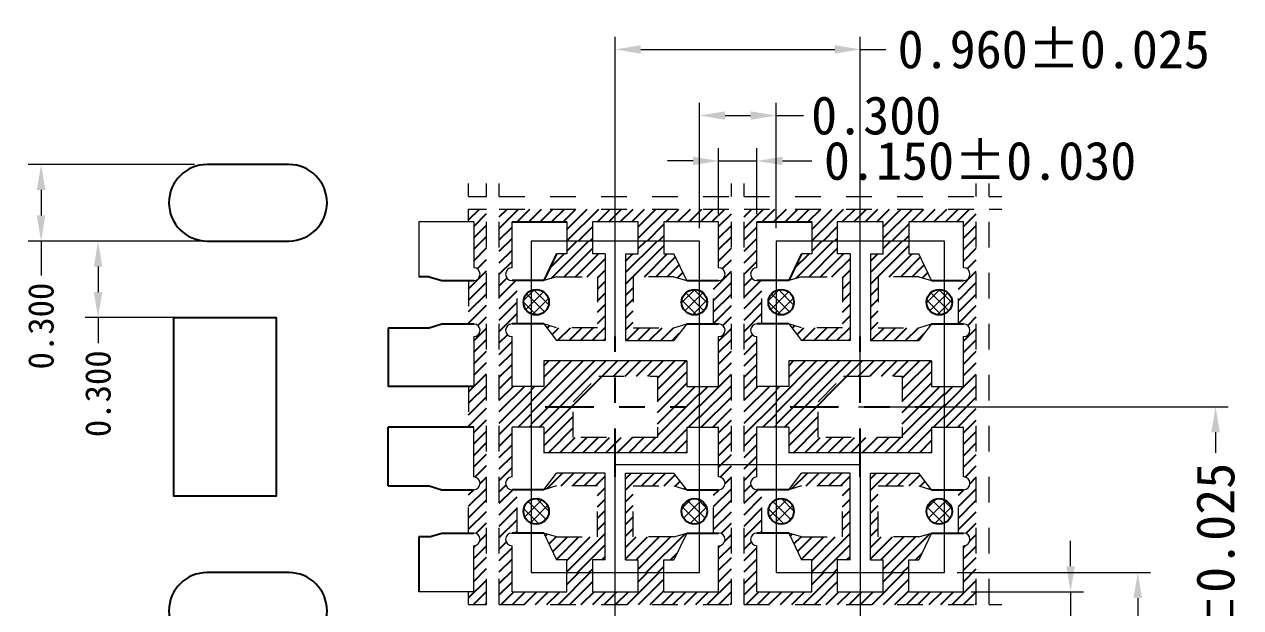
# Model space of a CAD drawing. Extents: x 869.7 to 877.2, y 81 to 91.3.
# Drawn here: x 870.678 to 875.447, y 89.063 to 91.35 of the extents above; entities that cross this region are included whole.
import ezdxf

# ---------------------------------------------------------------- set-up
doc = ezdxf.new("R2010")
doc.units = 0
doc.linetypes.add('CENTER2', pattern=[28.575, 19.05, -3.175, 3.175, -3.175])
doc.linetypes.add('HIDDEN2', pattern=[4.7625, 3.175, -1.5875])
for name, color, linetype in [('1', 7, 'Continuous'), ('BOT', 7, 'Continuous'), ('DIE', 7, 'Continuous'), ('ECTH', 4, 'Continuous'), ('outline', 190, 'Continuous'), ('PLATING', 3, 'Continuous'), ('中心线', 1, 'CENTER2'), ('图层1实体', 7, 'Continuous'), ('標注', 4, 'Continuous')]:
    doc.layers.add(name, color=color, linetype=linetype)
doc.layers.add('ETCH', color=4, linetype='Continuous', lineweight=15)
doc.layers.add('标注线', color=3, linetype='Continuous', lineweight=9)
doc.styles.add('SIMPLEX', font='SIMPLEX')
doc.styles.add('宋体', font='')
doc.styles.get('宋体').set_extended_font_data('SimSun')
doc.dimstyles.new('副本 Standard', dxfattribs={"dimtxt": 0.12, "dimasz": 0.1, "dimexe": 0.75, "dimexo": 0.75, "dimgap": 0.027, "dimtad": 0, "dimdec": 3, "dimzin": 1, "dimdsep": 46, "dimtxsty": 'SIMPLEX', "dimcen": 0.1905, "dimclrd": 1, "dimclre": 1, "dimclrt": 7, "dimadec": 0, "dimazin": 0, "dimtp": 0.03, "dimtm": 0.05, "dimtfac": 0.8, "dimtdec": 3, "dimtmove": 0, "dimatfit": 3, "dimfxl": 0.05, "dimtolj": 1, "dimtzin": 4, "dimlwd": -1, "dimlwe": -1, "dimarcsym": 2})
pattern_1 = [(135, (843.28852, 95.314823), (-0.02245064, -0.02245064), []), (225, (843.28852, 95.314823), (0.02245064, -0.02245064), [])]
pattern_2 = [(135, (844.24852, 95.314823), (-0.02245064, -0.02245064), []), (225, (844.24852, 95.314823), (0.02245064, -0.02245064), [])]

# ---------------------------------------------------------------- blocks, each defined once
blk = doc.blocks.new('*U5')
at = {"color": 7}
blk.add_lwpolyline([(-0.2, 0.35), (0.2, 0.35), (0.2, -0.35), (-0.2, -0.35)], close=True, dxfattribs=at)
blk = doc.blocks.new('*U4')
at = {"color": 0, "linetype": 'ByBlock', "lineweight": -2}
for p in [(0, 1.6), (0, 0)]:
    blk.add_blockref('*U5', p, dxfattribs=at)
blk = doc.blocks.new('*D6')
at = {"layer": 'Defpoints', "color": 0, "transparency": 16777216}
for p in [(871.3951, 90.8002), (870.744, 90.5002), (871.3225, 90.5002)]:
    blk.add_point(p, dxfattribs=at)
at = {"layer": '標注', "color": 4, "linetype": 'ByBlock', "lineweight": 5, "transparency": 16777216}
for p, q in [((871.3451, 90.8002), (870.694, 90.8002)), ((870.744, 90.7002), (870.744, 90.6002)), ((871.2725, 90.5002), (870.694, 90.5002)), ((870.744, 90.5002), (870.744, 90.3655))]:
    blk.add_line(p, q, dxfattribs=at)
at = {"layer": '標注', "color": 4, "transparency": 16777216}
for points in [[(870.7607, 90.7002), (870.7274, 90.7002), (870.744, 90.8002)], [(870.7274, 90.6002), (870.7607, 90.6002), (870.744, 90.5002)]]:
    blk.add_solid(points, dxfattribs=at)
at = {"layer": '標注', "color": 4, "lineweight": 13, "transparency": 16777216, "insert": (870.744, 90.1667), "char_height": 0.1, "attachment_point": 5, "rotation": 90, "style": '宋体'}
blk.add_mtext('\\A1;0.300', dxfattribs=at)
blk = doc.blocks.new('*D7')
at = {"layer": 'Defpoints', "color": 0, "transparency": 16777216}
for p in [(871.4651, 90.5002), (870.9675, 90.2002), (871.4651, 90.2002)]:
    blk.add_point(p, dxfattribs=at)
at = {"layer": '標注', "color": 4, "linetype": 'ByBlock', "lineweight": 5, "transparency": 16777216}
for p, q in [((871.4151, 90.5002), (870.9175, 90.5002)), ((870.9675, 90.4002), (870.9675, 90.3002)), ((871.4151, 90.2002), (870.9175, 90.2002)), ((870.9675, 90.2002), (870.9675, 90.1002))]:
    blk.add_line(p, q, dxfattribs=at)
at = {"layer": '標注', "color": 4, "transparency": 16777216}
for points in [[(870.9842, 90.4002), (870.9509, 90.4002), (870.9675, 90.5002)], [(870.9509, 90.3002), (870.9842, 90.3002), (870.9675, 90.2002)]]:
    blk.add_solid(points, dxfattribs=at)
at = {"layer": '標注', "color": 4, "lineweight": 13, "transparency": 16777216, "insert": (870.9675, 89.9014), "char_height": 0.1, "attachment_point": 5, "rotation": 90, "style": '宋体'}
blk.add_mtext('\\A1;0.300', dxfattribs=at)
blk = doc.blocks.new('*D14')
at = {"layer": 'Defpoints', "color": 0, "transparency": 16777216}
for p in [(873.9551, 91.2513), (872.9951, 90.0302), (873.9551, 89.8502)]:
    blk.add_point(p, dxfattribs=at)
at = {"layer": '標注', "color": 4, "linetype": 'ByBlock', "lineweight": 5, "transparency": 16777216}
for p, q in [((872.9951, 90.0802), (872.9951, 91.3013)), ((873.9551, 89.9002), (873.9551, 91.3013)), ((873.0951, 91.2513), (873.8551, 91.2513)), ((873.9551, 91.2513), (874.0551, 91.2513))]:
    blk.add_line(p, q, dxfattribs=at)
at = {"layer": '標注', "color": 4, "transparency": 16777216}
for points in [[(873.0951, 91.2679), (873.0951, 91.2346), (872.9951, 91.2513)], [(873.8551, 91.2346), (873.8551, 91.2679), (873.9551, 91.2513)]]:
    blk.add_solid(points, dxfattribs=at)
at = {"layer": '標注', "color": 4, "lineweight": 13, "transparency": 16777216, "insert": (874.7139, 91.2513), "char_height": 0.15, "attachment_point": 5, "style": '宋体'}
blk.add_mtext('\\A1;0.960%%P0.025', dxfattribs=at)
blk = doc.blocks.new('*D15')
at = {"layer": 'Defpoints', "color": 0, "transparency": 16777216}
for p in [(873.6251, 90.9919), (873.3251, 90.5002), (873.6251, 90.5002)]:
    blk.add_point(p, dxfattribs=at)
at = {"layer": '標注', "color": 4, "linetype": 'ByBlock', "lineweight": 5, "transparency": 16777216}
for p, q in [((873.3251, 90.5502), (873.3251, 91.0419)), ((873.6251, 90.5502), (873.6251, 91.0419)), ((873.4251, 90.9919), (873.5251, 90.9919)), ((873.6251, 90.9919), (873.7331, 90.9919))]:
    blk.add_line(p, q, dxfattribs=at)
at = {"layer": '標注', "color": 4, "transparency": 16777216}
for points in [[(873.4251, 91.0086), (873.4251, 90.9753), (873.3251, 90.9919)], [(873.5251, 90.9753), (873.5251, 91.0086), (873.6251, 90.9919)]]:
    blk.add_solid(points, dxfattribs=at)
at = {"layer": '標注', "color": 4, "lineweight": 13, "transparency": 16777216, "insert": (874.0178, 90.9919), "char_height": 0.15, "attachment_point": 5, "style": '宋体'}
blk.add_mtext('\\A1;0.300', dxfattribs=at)
blk = doc.blocks.new('*D16')
at = {"layer": 'Defpoints', "color": 0, "transparency": 16777216}
for p in [(873.5501, 90.814), (873.4001, 90.5552), (873.5501, 90.5552)]:
    blk.add_point(p, dxfattribs=at)
at = {"layer": '標注', "color": 4, "linetype": 'ByBlock', "lineweight": 5, "transparency": 16777216}
for p, q in [((873.4001, 90.6052), (873.4001, 90.864)), ((873.5501, 90.6052), (873.5501, 90.864)), ((873.3001, 90.814), (873.2001, 90.814)), ((873.4001, 90.814), (873.5501, 90.814)), ((873.6501, 90.814), (873.765, 90.814))]:
    blk.add_line(p, q, dxfattribs=at)
at = {"layer": '標注', "color": 4, "transparency": 16777216}
for points in [[(873.3001, 90.7974), (873.3001, 90.8307), (873.4001, 90.814)], [(873.6501, 90.8307), (873.6501, 90.7974), (873.5501, 90.814)]]:
    blk.add_solid(points, dxfattribs=at)
at = {"layer": '標注', "color": 4, "lineweight": 13, "transparency": 16777216, "insert": (874.4251, 90.814), "char_height": 0.15, "attachment_point": 5, "style": '宋体'}
blk.add_mtext('\\A1;0.150%%p0.030', dxfattribs=at)
blk = doc.blocks.new('*D17')
at = {"layer": 'Defpoints', "color": 0, "transparency": 16777216}
for p in [(873.8982, 89.8502), (873.9551, 88.2502), (875.3481, 88.2502)]:
    blk.add_point(p, dxfattribs=at)
at = {"layer": '標注', "color": 4, "linetype": 'ByBlock', "lineweight": 5, "transparency": 16777216}
for p, q in [((873.9482, 89.8502), (875.3981, 89.8502)), ((875.3481, 89.7502), (875.3481, 89.6703)), ((875.3481, 88.3502), (875.3481, 88.3668)), ((874.0051, 88.2502), (875.3981, 88.2502))]:
    blk.add_line(p, q, dxfattribs=at)
at = {"layer": '標注', "color": 4, "transparency": 16777216}
for points in [[(875.3648, 89.7502), (875.3314, 89.7502), (875.3481, 89.8502)], [(875.3314, 88.3502), (875.3648, 88.3502), (875.3481, 88.2502)]]:
    blk.add_solid(points, dxfattribs=at)
at = {"layer": '標注', "color": 4, "lineweight": 13, "transparency": 16777216, "insert": (875.3481, 89.0185), "char_height": 0.15, "attachment_point": 5, "rotation": 90, "style": '宋体'}
blk.add_mtext('\\A1;1.600%%P0.025', dxfattribs=at)
blk = doc.blocks.new('*D18')
at = {"layer": 'Defpoints', "color": 0, "transparency": 16777216}
for p in [(874.2851, 89.2002), (874.2851, 88.9002), (875.0432, 88.9002)]:
    blk.add_point(p, dxfattribs=at)
at = {"layer": '標注', "color": 4, "linetype": 'ByBlock', "lineweight": 5, "transparency": 16777216}
for p, q in [((874.3351, 89.2002), (875.0932, 89.2002)), ((875.0432, 89.1002), (875.0432, 89.0002)), ((874.3351, 88.9002), (875.0932, 88.9002)), ((875.0432, 88.9002), (875.0432, 88.8002))]:
    blk.add_line(p, q, dxfattribs=at)
at = {"layer": '標注', "color": 4, "transparency": 16777216}
for points in [[(875.0598, 89.1002), (875.0265, 89.1002), (875.0432, 89.2002)], [(875.0265, 89.0002), (875.0598, 89.0002), (875.0432, 88.9002)]]:
    blk.add_solid(points, dxfattribs=at)
at = {"layer": '標注', "color": 4, "lineweight": 13, "transparency": 16777216, "insert": (875.0432, 88.5155), "char_height": 0.15, "attachment_point": 5, "rotation": 90, "style": '宋体'}
blk.add_mtext('\\A1;0.300', dxfattribs=at)
blk = doc.blocks.new('*D19')
at = {"layer": 'Defpoints', "color": 0, "transparency": 16777216}
for p in [(874.3401, 89.1252), (874.3401, 88.9752), (874.7798, 88.9752)]:
    blk.add_point(p, dxfattribs=at)
at = {"layer": '標注', "color": 4, "linetype": 'ByBlock', "lineweight": 5, "transparency": 16777216}
for p, q in [((874.7798, 89.2252), (874.7798, 89.3252)), ((874.3901, 89.1252), (874.8298, 89.1252)), ((874.7798, 89.1252), (874.7798, 88.9752)), ((874.3901, 88.9752), (874.8298, 88.9752)), ((874.7798, 88.8752), (874.7798, 88.6972))]:
    blk.add_line(p, q, dxfattribs=at)
at = {"layer": '標注', "color": 4, "transparency": 16777216}
for points in [[(874.7631, 89.2252), (874.7964, 89.2252), (874.7798, 89.1252)], [(874.7964, 88.8752), (874.7631, 88.8752), (874.7798, 88.9752)]]:
    blk.add_solid(points, dxfattribs=at)
at = {"layer": '標注', "color": 4, "lineweight": 13, "transparency": 16777216, "insert": (874.7798, 88.0371), "char_height": 0.15, "attachment_point": 5, "rotation": 90, "style": '宋体'}
blk.add_mtext('\\A1;0.150%%p0.030', dxfattribs=at)
blk = doc.blocks.new('*U28')
at = {"color": 1, "ltscale": 10}
for p, q in [((0.16, 0.15), (-0.16, 0.15)), ((-0.16, -0.15), (0.16, -0.15))]:
    blk.add_line(p, q, dxfattribs=at)
at = {"layer": '1', "color": 1, "ltscale": 10}
for centre, start, end in [((-0.16, 0), 90, 270), ((0.16, 0), 270, 90)]:
    blk.add_arc(centre, 0.15, start, end, dxfattribs=at)
blk = doc.blocks.new('*U27')
at = {"layer": 'PLATING', "color": 0, "linetype": 'ByBlock', "lineweight": -2, "transparency": 16777216}
for p in [(0, 3.2), (0, 1.6), (0, 0)]:
    blk.add_blockref('*U28', p, dxfattribs=at)

msp = doc.modelspace()

# ---------------------------------------------------------------- hatches: boundary and pattern name
at = {"layer": 'ECTH'}
h = msp.add_hatch(dxfattribs=at)
h.set_pattern_fill('ANSI31', color=4, scale=0.01)
h.set_pattern_definition([(45, (0, 1.6), (-0.0224506403, 0.0224506403), [])])
h.paths.add_polyline_path([(872.4201, 89.1252), (872.4401, 89.1252), (872.4401, 89.3052, 1), (872.4401, 89.3552), (872.4201, 89.3552), (872.4201, 89.5252), (872.4401, 89.5252, 1), (872.4401, 89.5752), (872.4401, 89.7702), (872.4201, 89.7702), (872.4201, 89.9302), (872.4401, 89.9302), (872.4401, 90.1252, 1), (872.4401, 90.1752), (872.4201, 90.1752), (872.4201, 90.3452), (872.4401, 90.3452, 1), (872.4401, 90.3952), (872.4401, 90.5752), (872.4201, 90.5752), (872.4201, 90.6252), (872.4901, 90.6252), (872.4901, 89.0752), (872.4201, 89.0752)])
h = msp.add_hatch(dxfattribs=at)
h.set_pattern_fill('ANSI31', color=4, scale=0.01)
h.set_pattern_definition([(45, (-1.27617, -5.26219), (-0.0224506403, 0.0224506403), [])])
h.paths.add_polyline_path([(872.5401, 89.0752), (872.5401, 90.6252), (873.4501, 90.6252), (873.4501, 89.0752)])
h.paths.add_polyline_path([(872.5901, 90.1252), (872.5901, 89.9302), (872.6651, 89.9302), (872.6651, 89.7702), (872.5901, 89.7702), (872.5901, 89.5752, 1), (872.5901, 89.5252), (872.6101, 89.5252), (872.6101, 89.3552), (872.5901, 89.3552, 1), (872.5901, 89.3052), (872.5901, 89.1252), (872.8051, 89.1252), (872.8051, 89.2002), (872.9051, 89.2002), (872.9051, 89.1252), (873.0851, 89.1252), (873.0851, 89.2002), (873.1851, 89.2002), (873.1851, 89.1252), (873.4001, 89.1252), (873.4001, 89.3052, 1), (873.4001, 89.3552), (873.3801, 89.3552), (873.3801, 89.5252), (873.4001, 89.5252, 1), (873.4001, 89.5752), (873.4001, 89.7702), (873.3251, 89.7702), (873.3251, 89.9302), (873.4001, 89.9302), (873.4001, 90.1252, 1), (873.4001, 90.1752), (873.3801, 90.1752), (873.3801, 90.3452), (873.4001, 90.3452, 1), (873.4001, 90.3952), (873.4001, 90.5752), (873.1851, 90.5752), (873.1851, 90.5002), (873.0851, 90.5002), (873.0851, 90.5752), (872.9051, 90.5752), (872.9051, 90.5002), (872.8051, 90.5002), (872.8051, 90.5752), (872.5901, 90.5752), (872.5901, 90.3952, 1), (872.5901, 90.3452), (872.6101, 90.3452), (872.6101, 90.1752), (872.5901, 90.1752, 1)], flags=16)
h.paths.add_polyline_path([(872.7351, 90.2602, 1), (872.6351, 90.2602, 1)], flags=0)
h.paths.add_polyline_path([(872.7351, 89.4402, 1), (872.6351, 89.4402, 1)], flags=0)
h.paths.add_polyline_path([(873.3551, 90.2602, 1), (873.2551, 90.2602, 1)], flags=0)
h.paths.add_polyline_path([(873.3551, 89.4402, 1), (873.2551, 89.4402, 1)], flags=0)
h = msp.add_hatch(dxfattribs=at)
h.set_pattern_fill('ANSI31', color=4, scale=0.01)
h.set_pattern_definition([(45, (-0.31617, -5.26219), (-0.0224506403, 0.0224506403), [])])
h.paths.add_polyline_path([(873.5001, 89.0752), (873.5001, 90.6252), (874.4101, 90.6252), (874.4101, 89.0752)])
h.paths.add_polyline_path([(873.5501, 90.1252), (873.5501, 89.9302), (873.6251, 89.9302), (873.6251, 89.7702), (873.5501, 89.7702), (873.5501, 89.5752, 1), (873.5501, 89.5252), (873.5701, 89.5252), (873.5701, 89.3552), (873.5501, 89.3552, 1), (873.5501, 89.3052), (873.5501, 89.1252), (873.7651, 89.1252), (873.7651, 89.2002), (873.8651, 89.2002), (873.8651, 89.1252), (874.0451, 89.1252), (874.0451, 89.2002), (874.1451, 89.2002), (874.1451, 89.1252), (874.3601, 89.1252), (874.3601, 89.3052, 1), (874.3601, 89.3552), (874.3401, 89.3552), (874.3401, 89.5252), (874.3601, 89.5252, 1), (874.3601, 89.5752), (874.3601, 89.7702), (874.2851, 89.7702), (874.2851, 89.9302), (874.3601, 89.9302), (874.3601, 90.1252, 1), (874.3601, 90.1752), (874.3401, 90.1752), (874.3401, 90.3452), (874.3601, 90.3452, 1), (874.3601, 90.3952), (874.3601, 90.5752), (874.1451, 90.5752), (874.1451, 90.5002), (874.0451, 90.5002), (874.0451, 90.5752), (873.8651, 90.5752), (873.8651, 90.5002), (873.7651, 90.5002), (873.7651, 90.5752), (873.5501, 90.5752), (873.5501, 90.3952, 1), (873.5501, 90.3452), (873.5701, 90.3452), (873.5701, 90.1752), (873.5501, 90.1752, 1)], flags=16)
h.paths.add_polyline_path([(873.6951, 90.2602, 1), (873.5951, 90.2602, 1)], flags=0)
h.paths.add_polyline_path([(873.6951, 89.4402, 1), (873.5951, 89.4402, 1)], flags=0)
h.paths.add_polyline_path([(874.3151, 90.2602, 1), (874.2151, 90.2602, 1)], flags=0)
h.paths.add_polyline_path([(874.3151, 89.4402, 1), (874.2151, 89.4402, 1)], flags=0)
h = msp.add_hatch(dxfattribs=at)
h.set_pattern_fill('ANSI31', color=4, scale=0.01)
h.set_pattern_definition([(45, (-12.337828, -5.677096), (-0.0224506403, 0.0224506403), [])])
h.paths.add_polyline_path([(872.6651, 89.7702), (872.7151, 89.7702), (872.7151, 89.6702), (873.2751, 89.6702), (873.2751, 89.7702), (873.3251, 89.7702), (873.3251, 89.9302), (873.2751, 89.9302), (873.2751, 90.0302), (872.7151, 90.0302), (872.7151, 89.9302), (872.6651, 89.9302)])
h.paths.add_polyline_path([(872.8301, 89.7302), (872.8301, 89.8202), (872.9801, 89.9702), (873.1601, 89.9702), (873.1601, 89.7302)], flags=16)
h.paths.add_polyline_path([(872.9051, 89.2002), (872.9051, 89.2502), (872.9551, 89.2504), (872.9551, 89.5902), (872.7651, 89.5902), (872.7151, 89.5252), (872.7651, 89.5402), (872.9251, 89.5402), (872.9251, 89.3402), (872.7651, 89.3402), (872.7151, 89.3552), (872.7651, 89.2502), (872.8051, 89.2502), (872.8051, 89.2002)])
h.paths.add_polyline_path([(873.1851, 89.2002), (873.1851, 89.2502), (873.2251, 89.2504), (873.2751, 89.3552), (873.2251, 89.3402), (873.0651, 89.3402), (873.0651, 89.5402), (873.2251, 89.5402), (873.2751, 89.5252), (873.2251, 89.5902), (873.0351, 89.5902), (873.0351, 89.2502), (873.0851, 89.2502), (873.0851, 89.2002)])
h.paths.add_polyline_path([(872.7651, 90.3602), (872.9251, 90.3602), (872.9251, 90.1602), (872.7651, 90.1602), (872.7151, 90.1752), (872.7651, 90.1102), (872.9551, 90.1102), (872.9551, 90.4502), (872.9051, 90.4502), (872.9051, 90.5002), (872.8051, 90.5002), (872.8051, 90.4502), (872.7651, 90.4502), (872.7151, 90.3452)])
h.paths.add_polyline_path([(873.0851, 90.4502), (873.0351, 90.45), (873.0351, 90.1102), (873.2251, 90.1102), (873.2751, 90.1752), (873.2251, 90.1602), (873.0651, 90.1602), (873.0651, 90.3602), (873.2251, 90.3602), (873.2751, 90.3452), (873.2251, 90.4502), (873.1851, 90.4502), (873.1851, 90.5002), (873.0851, 90.5002)])
h = msp.add_hatch(dxfattribs=at)
h.set_pattern_fill('ANSI31', color=4, scale=0.01)
h.set_pattern_definition([(45, (-11.377828, -5.677096), (-0.0224506403, 0.0224506403), [])])
h.paths.add_polyline_path([(873.6251, 89.7702), (873.6751, 89.7702), (873.6751, 89.6702), (874.2351, 89.6702), (874.2351, 89.7702), (874.2851, 89.7702), (874.2851, 89.9302), (874.2351, 89.9302), (874.2351, 90.0302), (873.6751, 90.0302), (873.6751, 89.9302), (873.6251, 89.9302)])
h.paths.add_polyline_path([(873.7901, 89.7302), (873.7901, 89.8202), (873.9401, 89.9702), (874.1201, 89.9702), (874.1201, 89.7302)], flags=16)
h.paths.add_polyline_path([(873.8651, 89.2002), (873.8651, 89.2502), (873.9151, 89.2504), (873.9151, 89.5902), (873.7251, 89.5902), (873.6751, 89.5252), (873.7251, 89.5402), (873.8851, 89.5402), (873.8851, 89.3402), (873.7251, 89.3402), (873.6751, 89.3552), (873.7251, 89.2502), (873.7651, 89.2502), (873.7651, 89.2002)])
h.paths.add_polyline_path([(874.1451, 89.2002), (874.1451, 89.2502), (874.1851, 89.2504), (874.2351, 89.3552), (874.1851, 89.3402), (874.0251, 89.3402), (874.0251, 89.5402), (874.1851, 89.5402), (874.2351, 89.5252), (874.1851, 89.5902), (873.9951, 89.5902), (873.9951, 89.2502), (874.0451, 89.2502), (874.0451, 89.2002)])
h.paths.add_polyline_path([(873.7251, 90.3602), (873.8851, 90.3602), (873.8851, 90.1602), (873.7251, 90.1602), (873.6751, 90.1752), (873.7251, 90.1102), (873.9151, 90.1102), (873.9151, 90.4502), (873.8651, 90.4502), (873.8651, 90.5002), (873.7651, 90.5002), (873.7651, 90.4502), (873.7251, 90.4502), (873.6751, 90.3452)])
h.paths.add_polyline_path([(874.0451, 90.4502), (873.9951, 90.45), (873.9951, 90.1102), (874.1851, 90.1102), (874.2351, 90.1752), (874.1851, 90.1602), (874.0251, 90.1602), (874.0251, 90.3602), (874.1851, 90.3602), (874.2351, 90.3452), (874.1851, 90.4502), (874.1451, 90.4502), (874.1451, 90.5002), (874.0451, 90.5002)])
at = {"layer": 'ETCH', "lineweight": 15}
h = msp.add_hatch(dxfattribs=at)
h.set_pattern_fill('ANSI37', color=6, scale=0.01, angle=90)
h.set_pattern_definition(pattern_1)
h.paths.add_polyline_path([(872.7351, 90.2602, 1), (872.6351, 90.2602, 1)])
h = msp.add_hatch(dxfattribs=at)
h.set_pattern_fill('ANSI37', color=6, scale=0.01, angle=90)
h.set_pattern_definition(pattern_1)
h.paths.add_polyline_path([(873.2551, 90.2602, -1), (873.3551, 90.2602, -1)])
h = msp.add_hatch(dxfattribs=at)
h.set_pattern_fill('ANSI37', color=6, scale=0.01, angle=90)
h.set_pattern_definition(pattern_2)
h.paths.add_polyline_path([(873.6951, 90.2602, 1), (873.5951, 90.2602, 1)])
h = msp.add_hatch(dxfattribs=at)
h.set_pattern_fill('ANSI37', color=6, scale=0.01, angle=90)
h.set_pattern_definition(pattern_2)
h.paths.add_polyline_path([(874.2151, 90.2602, -1), (874.3151, 90.2602, -1)])
h = msp.add_hatch(dxfattribs=at)
h.set_pattern_fill('ANSI37', color=6, scale=0.01, angle=270)
h.set_pattern_definition(pattern_1)
h.paths.add_polyline_path([(872.7351, 89.4402, -1), (872.6351, 89.4402, -1)])
h = msp.add_hatch(dxfattribs=at)
h.set_pattern_fill('ANSI37', color=6, scale=0.01, angle=270)
h.set_pattern_definition(pattern_1)
h.paths.add_polyline_path([(873.2551, 89.4402, 1), (873.3551, 89.4402, 1)])
h = msp.add_hatch(dxfattribs=at)
h.set_pattern_fill('ANSI37', color=6, scale=0.01, angle=270)
h.set_pattern_definition(pattern_2)
h.paths.add_polyline_path([(873.6951, 89.4402, -1), (873.5951, 89.4402, -1)])
h = msp.add_hatch(dxfattribs=at)
h.set_pattern_fill('ANSI37', color=6, scale=0.01, angle=270)
h.set_pattern_definition(pattern_2)
h.paths.add_polyline_path([(874.2151, 89.4402, 1), (874.3151, 89.4402, 1)])

# ---------------------------------------------------------------- linework, layer by layer
at = {"color": 7}
for p, q in [((872.5901, 90.5752), (872.8051, 90.5752)), ((873.5501, 90.5752), (873.7651, 90.5752)), ((872.2651, 90.3602), (872.2251, 90.3602)), ((872.2651, 90.3602), (872.3151, 90.3452)), ((872.2651, 90.1602), (872.3151, 90.1752)), ((872.1051, 90.1602), (872.2651, 90.1602)), ((872.1051, 90.1602), (872.1051, 89.9302)), ((872.4401, 89.9302), (872.1051, 89.9302)), ((872.1051, 89.5402), (872.1051, 89.7702)), ((872.4401, 89.7702), (872.1051, 89.7702)), ((872.1051, 89.5402), (872.2651, 89.5402)), ((872.2651, 89.5402), (872.3151, 89.5252)), ((872.2651, 89.3402), (872.3151, 89.3552)), ((872.2651, 89.3402), (872.2251, 89.3402)), ((872.2251, 89.3402), (872.2251, 89.1252))]:
    msp.add_line(p, q, dxfattribs=at)
at = {"layer": 'BOT', "color": 4, "linetype": 'HIDDEN2', "lineweight": 15, "ltscale": 0.01}
for p, q in [((872.7651, 90.3602), (872.7151, 90.3452)), ((872.7651, 90.3602), (872.9251, 90.3602)), ((872.9251, 90.3602), (872.9251, 90.1602)), ((873.2251, 90.3602), (873.0651, 90.3602)), ((873.0651, 90.3602), (873.0651, 90.1602)), ((873.2251, 90.3602), (873.2751, 90.3452)), ((873.7251, 90.3602), (873.6751, 90.3452)), ((873.7251, 90.3602), (873.8851, 90.3602)), ((873.8851, 90.3602), (873.8851, 90.1602)), ((874.1851, 90.3602), (874.0251, 90.3602)), ((874.0251, 90.3602), (874.0251, 90.1602)), ((874.1851, 90.3602), (874.2351, 90.3452)), ((872.7651, 90.1602), (872.7151, 90.1752)), ((873.2251, 90.1602), (873.2751, 90.1752)), ((873.7251, 90.1602), (873.6751, 90.1752)), ((874.1851, 90.1602), (874.2351, 90.1752)), ((872.9251, 90.1602), (872.7651, 90.1602)), ((873.0651, 90.1602), (873.2251, 90.1602)), ((873.8851, 90.1602), (873.7251, 90.1602)), ((874.0251, 90.1602), (874.1851, 90.1602)), ((872.7651, 89.5402), (872.7151, 89.5252)), ((872.9251, 89.5402), (872.7651, 89.5402)), ((872.9251, 89.3402), (872.9251, 89.5402)), ((873.0651, 89.3402), (873.0651, 89.5402)), ((873.0651, 89.5402), (873.2251, 89.5402)), ((873.2251, 89.5402), (873.2751, 89.5252)), ((873.7251, 89.5402), (873.6751, 89.5252)), ((873.8851, 89.5402), (873.7251, 89.5402)), ((873.8851, 89.3402), (873.8851, 89.5402)), ((874.0251, 89.3402), (874.0251, 89.5402)), ((874.0251, 89.5402), (874.1851, 89.5402)), ((874.1851, 89.5402), (874.2351, 89.5252)), ((872.7651, 89.3402), (872.7151, 89.3552)), ((873.2251, 89.3402), (873.2751, 89.3552)), ((873.7251, 89.3402), (873.6751, 89.3552)), ((874.1851, 89.3402), (874.2351, 89.3552)), ((872.7651, 89.3402), (872.9251, 89.3402)), ((873.2251, 89.3402), (873.0651, 89.3402)), ((873.7251, 89.3402), (873.8851, 89.3402)), ((874.1851, 89.3402), (874.0251, 89.3402))]:
    msp.add_line(p, q, dxfattribs=at)
for points in [[(872.9301, 89.9702), (873.1601, 89.9702), (873.1601, 89.7302), (872.8301, 89.7302), (872.8301, 89.8702)], [(873.8901, 89.9702), (874.1201, 89.9702), (874.1201, 89.7302), (873.7901, 89.7302), (873.7901, 89.8702)]]:
    msp.add_lwpolyline(points, close=True, dxfattribs=at)
at = {"layer": 'DIE', "lineweight": 15}
for p, q in [((872.4401, 90.5752), (872.2251, 90.5752)), ((872.2251, 90.5752), (872.2251, 90.3602)), ((872.4401, 90.5752), (872.4401, 90.3952)), ((872.5901, 90.3952), (872.5901, 90.5752)), ((872.8051, 90.5752), (872.8051, 90.45)), ((873.4001, 90.5752), (873.1851, 90.5752)), ((873.1851, 90.5752), (873.1851, 90.45)), ((873.4001, 90.3952), (873.4001, 90.5752)), ((873.5501, 90.3952), (873.5501, 90.5752)), ((873.7651, 90.5752), (873.7651, 90.45)), ((874.3601, 90.5752), (874.1451, 90.5752)), ((874.1451, 90.5752), (874.1451, 90.45)), ((874.3601, 90.3952), (874.3601, 90.5752)), ((872.8051, 90.4502), (872.7651, 90.4502)), ((872.9551, 90.4502), (872.9051, 90.4502)), ((872.9551, 90.45), (872.9551, 90.1102)), ((873.0351, 90.4502), (873.0851, 90.4502)), ((873.0351, 90.45), (873.0351, 90.1102)), ((873.1851, 90.4502), (873.2251, 90.4502)), ((873.2751, 90.3452), (873.2251, 90.45)), ((873.7651, 90.4502), (873.7251, 90.4502)), ((873.9151, 90.4502), (873.8651, 90.4502)), ((873.9151, 90.45), (873.9151, 90.1102)), ((873.9951, 90.4502), (874.0451, 90.4502)), ((873.9951, 90.45), (873.9951, 90.1102)), ((874.1451, 90.4502), (874.1851, 90.4502)), ((874.2351, 90.3452), (874.1851, 90.45)), ((872.3151, 90.3452), (872.4201, 90.3452)), ((872.7151, 90.3452), (872.6101, 90.3452)), ((873.6751, 90.3452), (873.5701, 90.3452)), ((872.3151, 90.1752), (872.4201, 90.1752)), ((872.7151, 90.1752), (872.6101, 90.1752)), ((872.7151, 90.1752), (872.7651, 90.1102)), ((873.2751, 90.1752), (873.2251, 90.1102)), ((873.2751, 90.1752), (873.4001, 90.1752)), ((873.6751, 90.1752), (873.5701, 90.1752)), ((873.6751, 90.1752), (873.7251, 90.1102)), ((874.2351, 90.1752), (874.1851, 90.1102)), ((874.2351, 90.1752), (874.3601, 90.1752)), ((872.4401, 90.1252), (872.4401, 89.9302)), ((872.5901, 89.9302), (872.5901, 90.1252)), ((873.4001, 89.9302), (873.4001, 90.1252)), ((873.5501, 89.9302), (873.5501, 90.1252)), ((874.3601, 89.9302), (874.3601, 90.1252)), ((872.9551, 90.1102), (872.7651, 90.1102)), ((873.0351, 90.1102), (873.2251, 90.1102)), ((873.9151, 90.1102), (873.7251, 90.1102)), ((873.9951, 90.1102), (874.1851, 90.1102)), ((873.2751, 90.0302), (872.7151, 90.0302)), ((872.7151, 90.0302), (872.7151, 89.9302)), ((873.2751, 90.0302), (873.2751, 89.9302)), ((874.2351, 90.0302), (873.6751, 90.0302)), ((873.6751, 90.0302), (873.6751, 89.9302)), ((874.2351, 90.0302), (874.2351, 89.9302)), ((872.7151, 89.9302), (872.5901, 89.9302)), ((873.2751, 89.9302), (873.4001, 89.9302)), ((873.6751, 89.9302), (873.5501, 89.9302)), ((874.2351, 89.9302), (874.3601, 89.9302)), ((872.4401, 89.5752), (872.4401, 89.7702)), ((872.7151, 89.7702), (872.5901, 89.7702)), ((872.5901, 89.5752), (872.5901, 89.7702)), ((872.7151, 89.7702), (872.7151, 89.6702)), ((873.2751, 89.7702), (873.2751, 89.6702)), ((873.2751, 89.7702), (873.4001, 89.7702)), ((873.4001, 89.5752), (873.4001, 89.7702)), ((873.6751, 89.7702), (873.5501, 89.7702)), ((873.5501, 89.5752), (873.5501, 89.7702)), ((873.6751, 89.7702), (873.6751, 89.6702)), ((874.2351, 89.7702), (874.2351, 89.6702)), ((874.2351, 89.7702), (874.3601, 89.7702)), ((874.3601, 89.5752), (874.3601, 89.7702)), ((873.2751, 89.6702), (872.7151, 89.6702)), ((874.2351, 89.6702), (873.6751, 89.6702)), ((872.7151, 89.5252), (872.7651, 89.5902)), ((872.9551, 89.5902), (872.7651, 89.5902)), ((872.9551, 89.2504), (872.9551, 89.5902)), ((873.0351, 89.2504), (873.0351, 89.5902)), ((873.0351, 89.5902), (873.2251, 89.5902)), ((873.2751, 89.5252), (873.2251, 89.5902)), ((873.6751, 89.5252), (873.7251, 89.5902)), ((873.9151, 89.5902), (873.7251, 89.5902)), ((873.9151, 89.2504), (873.9151, 89.5902)), ((873.9951, 89.2504), (873.9951, 89.5902)), ((873.9951, 89.5902), (874.1851, 89.5902)), ((874.2351, 89.5252), (874.1851, 89.5902)), ((872.3151, 89.5252), (872.4201, 89.5252)), ((872.7151, 89.5252), (872.6101, 89.5252)), ((873.6751, 89.5252), (873.5701, 89.5252)), ((872.3151, 89.3552), (872.4201, 89.3552)), ((872.7151, 89.3552), (872.6101, 89.3552)), ((872.7151, 89.3552), (872.7651, 89.2504)), ((873.2751, 89.3552), (873.2251, 89.2504)), ((873.2751, 89.3552), (873.4001, 89.3552)), ((873.6751, 89.3552), (873.5701, 89.3552)), ((873.6751, 89.3552), (873.7251, 89.2504)), ((874.2351, 89.3552), (874.1851, 89.2504)), ((874.2351, 89.3552), (874.3601, 89.3552)), ((872.4401, 89.1252), (872.4401, 89.3052)), ((872.5901, 89.1252), (872.5901, 89.3052)), ((873.4001, 89.1252), (873.4001, 89.3052)), ((873.5501, 89.1252), (873.5501, 89.3052)), ((874.3601, 89.1252), (874.3601, 89.3052)), ((872.8051, 89.2502), (872.7651, 89.2502)), ((872.8051, 89.1252), (872.8051, 89.2504)), ((872.9551, 89.2502), (872.9051, 89.2502)), ((873.0351, 89.2502), (873.0851, 89.2502)), ((873.1851, 89.1252), (873.1851, 89.2504)), ((873.1851, 89.2502), (873.2251, 89.2502)), ((873.7651, 89.2502), (873.7251, 89.2502)), ((873.7651, 89.1252), (873.7651, 89.2504)), ((873.9151, 89.2502), (873.8651, 89.2502)), ((873.9951, 89.2502), (874.0451, 89.2502)), ((874.1451, 89.1252), (874.1451, 89.2504)), ((874.1451, 89.2502), (874.1851, 89.2502)), ((872.4401, 89.1252), (872.2251, 89.1252)), ((872.5901, 89.1252), (872.8051, 89.1252)), ((873.1851, 89.1252), (873.4001, 89.1252)), ((873.5501, 89.1252), (873.7651, 89.1252)), ((874.1451, 89.1252), (874.3601, 89.1252))]:
    msp.add_line(p, q, dxfattribs=at)
at = {"layer": 'DIE'}
for p, q in [((872.7651, 90.4502), (872.7151, 90.3452)), ((873.7251, 90.4502), (873.6751, 90.3452)), ((872.3151, 90.3452), (872.4401, 90.3452)), ((872.7151, 90.3452), (872.5901, 90.3452)), ((873.2751, 90.3452), (873.4001, 90.3452)), ((873.6751, 90.3452), (873.5501, 90.3452)), ((874.2351, 90.3452), (874.3601, 90.3452)), ((872.3151, 90.1752), (872.4401, 90.1752)), ((872.7151, 90.1752), (872.5901, 90.1752)), ((873.2751, 90.1752), (873.4001, 90.1752)), ((873.6751, 90.1752), (873.5501, 90.1752)), ((874.2351, 90.1752), (874.3601, 90.1752)), ((872.3151, 89.5252), (872.4401, 89.5252)), ((872.7151, 89.5252), (872.5901, 89.5252)), ((873.2751, 89.5252), (873.4001, 89.5252)), ((873.6751, 89.5252), (873.5501, 89.5252)), ((874.2351, 89.5252), (874.3601, 89.5252)), ((872.3151, 89.3552), (872.4401, 89.3552)), ((872.7151, 89.3552), (872.5901, 89.3552)), ((873.2751, 89.3552), (873.4001, 89.3552)), ((873.6751, 89.3552), (873.5501, 89.3552)), ((874.2351, 89.3552), (874.3601, 89.3552))]:
    msp.add_line(p, q, dxfattribs=at)
at = {"layer": 'DIE', "lineweight": 15}
for points in [[(873.0851, 90.45), (873.0851, 90.5752), (872.9051, 90.5752), (872.9051, 90.45)], [(874.0451, 90.45), (874.0451, 90.5752), (873.8651, 90.5752), (873.8651, 90.45)], [(872.9051, 89.2504), (872.9051, 89.1252), (873.0851, 89.1252), (873.0851, 89.2504)], [(873.8651, 89.2504), (873.8651, 89.1252), (874.0451, 89.1252), (874.0451, 89.2504)]]:
    msp.add_lwpolyline(points, dxfattribs=at)
at = {"layer": 'DIE'}
for centre in [(872.6851, 90.2602), (873.3051, 90.2602), (873.6451, 90.2602), (874.2651, 90.2602), (872.6851, 89.4402), (873.3051, 89.4402), (873.6451, 89.4402), (874.2651, 89.4402)]:
    msp.add_circle(centre, 0.05, dxfattribs=at)
at = {"layer": 'DIE', "lineweight": 15}
for centre, start, end in [((872.4401, 90.3702), 270, 90), ((872.5901, 90.3702), 90, 270), ((873.4001, 90.3702), 270, 90), ((873.5501, 90.3702), 90, 270), ((874.3601, 90.3702), 270, 90), ((872.4401, 90.1502), 270, 90), ((872.5901, 90.1502), 90, 270), ((873.4001, 90.1502), 270, 90), ((873.5501, 90.1502), 90, 270), ((874.3601, 90.1502), 270, 90), ((872.4401, 89.5502), 270, 90), ((872.5901, 89.5502), 90, 270), ((873.4001, 89.5502), 270, 90), ((873.5501, 89.5502), 90, 270), ((874.3601, 89.5502), 270, 90), ((872.4401, 89.3302), 270, 90), ((872.5901, 89.3302), 90, 270), ((873.4001, 89.3302), 270, 90), ((873.5501, 89.3302), 90, 270), ((874.3601, 89.3302), 270, 90)]:
    msp.add_arc(centre, 0.025, start, end, dxfattribs=at)
at = {"layer": 'outline', "color": 6, "lineweight": 15}
for points in [[(872.6651, 89.2002), (873.3251, 89.2002), (873.3251, 90.5002), (872.6651, 90.5002)], [(873.6251, 89.2002), (874.2851, 89.2002), (874.2851, 90.5002), (873.6251, 90.5002)]]:
    msp.add_lwpolyline(points, close=True, dxfattribs=at)
at = {"layer": '中心线', "linetype": 'CENTER2', "ltscale": 0.01}
for p, q in [((872.9951, 89.5752), (872.9951, 90.1252)), ((873.9551, 89.5752), (873.9551, 90.1252)), ((872.7201, 89.8502), (873.2701, 89.8502)), ((873.6801, 89.8502), (874.2301, 89.8502))]:
    msp.add_line(p, q, dxfattribs=at)
at = {"layer": '图层1实体', "color": 4, "linetype": 'HIDDEN2', "lineweight": 15, "ltscale": 0.01}
for p, q in [((872.4201, 90.6752), (872.4201, 90.7253)), ((872.4901, 90.6752), (872.4901, 90.7252)), ((872.5401, 90.6752), (872.5401, 90.7252)), ((873.4501, 90.6752), (873.4501, 90.7252)), ((873.5001, 90.6752), (873.5001, 90.7252)), ((874.4101, 90.6752), (874.4101, 90.7252)), ((874.4601, 90.6752), (874.4601, 90.7252)), ((872.4201, 90.6752), (872.4901, 90.6752)), ((872.5401, 90.6752), (873.4501, 90.6752)), ((873.5001, 90.6752), (874.4101, 90.6752)), ((874.4601, 90.6752), (874.5101, 90.6752)), ((872.4201, 90.6252), (872.4901, 90.6252)), ((872.4201, 90.5752), (872.4201, 90.6252)), ((872.4901, 89.0752), (872.4901, 90.6252)), ((872.5401, 89.0752), (872.5401, 90.6252)), ((872.5401, 90.6252), (873.4501, 90.6252)), ((873.4501, 89.0752), (873.4501, 90.6252)), ((873.5001, 89.0752), (873.5001, 90.6252)), ((873.5001, 90.6252), (874.4101, 90.6252)), ((874.4101, 89.0752), (874.4101, 90.6252)), ((874.4601, 89.0752), (874.4601, 90.6252)), ((874.4601, 90.6252), (874.5101, 90.6252)), ((872.4201, 90.3452), (872.4201, 90.1752)), ((872.6101, 90.1752), (872.6101, 90.3452)), ((873.3801, 90.1752), (873.3801, 90.3452)), ((873.5701, 90.1752), (873.5701, 90.3452)), ((874.3401, 90.1752), (874.3401, 90.3452)), ((872.4201, 89.9302), (872.4201, 89.7702)), ((872.4201, 89.3552), (872.4201, 89.5252)), ((872.6101, 89.3552), (872.6101, 89.5252)), ((873.3801, 89.3552), (873.3801, 89.5252)), ((873.5701, 89.3552), (873.5701, 89.5252)), ((874.3401, 89.3552), (874.3401, 89.5252)), ((872.4201, 89.0752), (872.4201, 89.1252)), ((872.4201, 89.0752), (872.4901, 89.0752)), ((872.5401, 89.0752), (873.4501, 89.0752)), ((873.5001, 89.0752), (874.4101, 89.0752)), ((874.4601, 89.0752), (874.5101, 89.0752))]:
    msp.add_line(p, q, dxfattribs=at)
at = {"layer": '标注线', "color": 4}
msp.add_lwpolyline([(872.9951, 89.6245), (873.9551, 89.6245), (873.9551, 88.4797), (872.9951, 88.4797)], close=True, dxfattribs=at)

# ---------------------------------------------------------------- block references
at = {"color": 7}
msp.add_blockref('*U4', (871.4651, 88.2502), dxfattribs=at)
at = {"layer": 'PLATING', "color": 4}
msp.add_blockref('*U27', (871.5551, 87.4502), dxfattribs=at)

# ---------------------------------------------------------------- dimensions: what is measured, and where the dimension line sits
at = {"layer": '標注', "linetype": 'ByBlock', "lineweight": 13}
dim = msp.add_linear_dim(base=(873.9551, 91.2513), p1=(872.9951, 90.0302), p2=(873.9551, 89.8502), text='<>%%P0.025', dimstyle='副本 Standard', override={"dimtxt": 0.15, "dimexe": 0.05, "dimexo": 0.05, "dimtxsty": '宋体', "dimclrd": 4, "dimclre": 4, "dimclrt": 4, "dimlwd": 5, "dimlwe": 5}, dxfattribs=at)
dim.commit()
dim.dimension.update_dxf_attribs({"geometry": '*D14', "text_midpoint": (874.7139, 91.2513), "dimtype": 128})
for base, p1, p2, override, picture, middle in [((873.6251, 90.9919), (873.3251, 90.5002), (873.6251, 90.5002), {"dimtxt": 0.15, "dimexe": 0.05, "dimexo": 0.05, "dimtxsty": '宋体', "dimclrd": 4, "dimclre": 4, "dimclrt": 4, "dimlwd": 5, "dimlwe": 5}, '*D15', (874.0178, 90.9919)), ((873.5501, 90.814), (873.4001, 90.5552), (873.5501, 90.5552), {"dimtxt": 0.15, "dimexe": 0.05, "dimexo": 0.05, "dimgap": 0.027, "dimtxsty": '宋体', "dimclrd": 4, "dimclre": 4, "dimclrt": 4, "dimtol": 1, "dimlim": 0, "dimtp": 0.03, "dimtm": 0.03, "dimtfac": 1, "dimtzin": 0, "dimlwd": 5, "dimlwe": 5}, '*D16', (874.4251, 90.814))]:
    dim = msp.add_linear_dim(base=base, p1=p1, p2=p2, dimstyle='副本 Standard', override=override, dxfattribs=at)
    dim.commit()
    dim.dimension.update_dxf_attribs({"geometry": picture, "text_midpoint": middle, "dimtype": 128})
for base, p1, p2, override, picture, middle in [((870.744, 90.5002), (871.3951, 90.8002), (871.3225, 90.5002), {"dimtxt": 0.1, "dimexe": 0.05, "dimexo": 0.05, "dimtxsty": '宋体', "dimclrd": 4, "dimclre": 4, "dimclrt": 4, "dimlwd": 5, "dimlwe": 5}, '*D6', (870.744, 90.1667)), ((874.7798, 88.9752), (874.3401, 89.1252), (874.3401, 88.9752), {"dimtxt": 0.15, "dimexe": 0.05, "dimexo": 0.05, "dimtxsty": '宋体', "dimclrd": 4, "dimclre": 4, "dimclrt": 4, "dimtol": 1, "dimtp": 0.03, "dimtm": 0.03, "dimtfac": 1, "dimtzin": 0, "dimlwd": 5, "dimlwe": 5}, '*D19', (874.7798, 88.0371)), ((875.0432, 88.9002), (874.2851, 89.2002), (874.2851, 88.9002), {"dimtxt": 0.15, "dimexe": 0.05, "dimexo": 0.05, "dimtxsty": '宋体', "dimclrd": 4, "dimclre": 4, "dimclrt": 4, "dimlwd": 5, "dimlwe": 5}, '*D18', (875.0432, 88.5155))]:
    dim = msp.add_linear_dim(base=base, p1=p1, p2=p2, angle=90, dimstyle='副本 Standard', override=override, dxfattribs=at)
    dim.commit()
    dim.dimension.update_dxf_attribs({"geometry": picture, "text_midpoint": middle, "dimtype": 128})
dim = msp.add_linear_dim(base=(870.9675, 90.2002), p1=(871.4651, 90.5002), p2=(871.4651, 90.2002), angle=90, dimstyle='副本 Standard', override={"dimtxt": 0.1, "dimexe": 0.05, "dimexo": 0.05, "dimtxsty": '宋体', "dimclrd": 4, "dimclre": 4, "dimclrt": 4, "dimlwd": 5, "dimlwe": 5}, dxfattribs=at)
dim.commit()
dim.dimension.update_dxf_attribs({"geometry": '*D7', "text_midpoint": (870.9675, 89.9014)})
dim = msp.add_linear_dim(base=(875.3481, 88.2502), p1=(873.8982, 89.8502), p2=(873.9551, 88.2502), angle=90, text='<>%%P0.025', dimstyle='副本 Standard', override={"dimtxt": 0.15, "dimexe": 0.05, "dimexo": 0.05, "dimtxsty": '宋体', "dimclrd": 4, "dimclre": 4, "dimclrt": 4, "dimlwd": 5, "dimlwe": 5}, dxfattribs=at)
dim.commit()
dim.dimension.update_dxf_attribs({"geometry": '*D17', "text_midpoint": (875.3481, 89.0185), "dimtype": 128})

doc.saveas('drawing.dxf')
